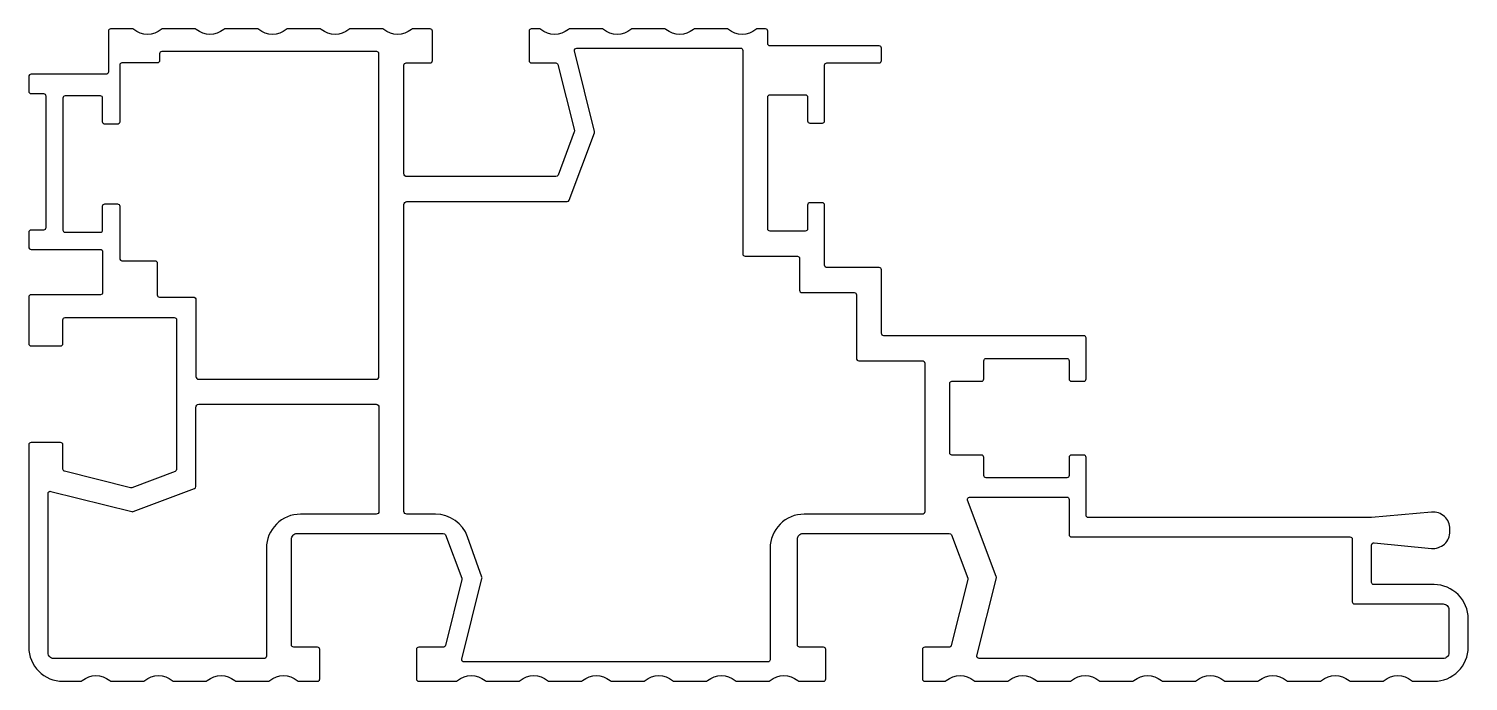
# Model space of a CAD drawing. Extents: x 169 to 296, y -160 to -103.
import ezdxf

# ---------------------------------------------------------------- set-up
doc = ezdxf.new("R2010")
doc.units = 0
doc.header["$LTSCALE"] = 15
doc.layers.get('0').update_dxf_attribs({"linetype": 'CONTINUOUS'})

msp = doc.modelspace()

# ---------------------------------------------------------------- linework, layer by layer
at = {"ltscale": 0.05}
msp.add_line((194.54, -159.95), (194.5, -159.99), dxfattribs=at)
for points in [[(219.52, -102.68, 0.176863), (219.36, -102.63), (219.23, -102.63), (216.73, -102.63), (216.6, -102.63, 0.176863), (216.44, -102.68, -0.365148), (214.02, -102.68, 0.176863), (213.86, -102.63), (213.18, -102.63, 0.414214), (212.98, -102.83), (212.98, -105.43, 0.414214), (213.18, -105.63), (215.33, -105.63, -0.344151), (215.52, -105.78), (216.97, -111.57, -0.152094), (216.96, -111.68), (215.53, -115.5, -0.312633), (215.34, -115.63), (202.23, -115.63, -0.414214), (201.98, -115.38), (201.98, -105.83, -0.414214), (202.18, -105.63), (204.28, -105.63, 0.414214), (204.48, -105.43), (204.48, -102.83, 0.414214), (204.28, -102.63), (202.79, -102.63, 0.176863), (202.63, -102.68, -0.365148), (200.21, -102.68, 0.176863), (200.05, -102.63), (197.29, -102.63, 0.176863), (197.13, -102.68, -0.365148), (194.71, -102.68, 0.176863), (194.55, -102.63), (191.79, -102.63, 0.176863), (191.63, -102.68, -0.365148), (189.21, -102.68, 0.176863), (189.05, -102.63), (186.29, -102.63, 0.176863), (186.13, -102.68, -0.365148), (183.71, -102.68, 0.176863), (183.55, -102.63), (183.42, -102.63), (180.92, -102.63), (180.79, -102.63, 0.176863), (180.63, -102.68, -0.365148), (178.21, -102.68, 0.176863), (178.05, -102.63), (176.18, -102.63, 0.414214), (175.98, -102.83), (175.98, -106.43, -0.414214), (175.78, -106.63), (169.18, -106.63, 0.414214), (168.98, -106.83), (168.98, -108.13, 0.414214), (169.18, -108.33), (170.28, -108.33, -0.414214), (170.48, -108.53), (170.48, -120.13, -0.414214), (170.28, -120.33), (169.18, -120.33, 0.414214), (168.98, -120.53), (168.98, -121.83, 0.414214), (169.18, -122.03), (175.28, -122.03, -0.414214), (175.48, -122.23), (175.48, -125.83, -0.414214), (175.28, -126.03), (169.18, -126.03, 0.414214), (168.98, -126.23), (168.98, -130.33, 0.414214), (169.18, -130.53), (171.78, -130.53, 0.414214), (171.98, -130.33), (171.98, -128.23, -0.414214), (172.18, -128.03), (181.78, -128.03, -0.414214), (181.98, -128.23), (181.98, -141.39, -0.312633), (181.85, -141.57), (178.04, -143, -0.152094), (177.92, -143.01), (172.13, -141.56, -0.344151), (171.98, -141.37), (171.98, -139.23, 0.414214), (171.78, -139.03), (169.18, -139.03, 0.414214), (168.98, -139.23), (168.98, -157.03, 0.414214), (171.98, -160.03), (173.52, -160.03, 0.176863), (173.68, -159.97, -0.365148), (176.1, -159.97, 0.176863), (176.26, -160.03), (176.39, -160.03), (178.89, -160.03), (179.02, -160.03, 0.176863), (179.18, -159.97, -0.365148), (181.6, -159.97, 0.176863), (181.76, -160.03), (184.52, -160.03, 0.176863), (184.68, -159.97, -0.365148), (187.1, -159.97, 0.176863), (187.26, -160.03), (190.02, -160.03, 0.176863), (190.18, -159.97, -0.365148), (192.6, -159.97, 0.176863), (192.76, -160.03), (194.38, -160.03, 0.414214), (194.58, -159.83), (194.58, -157.23, 0.414214), (194.38, -157.03), (192.28, -157.03, -0.414214), (192.08, -156.83), (192.08, -147.53, -0.414214), (192.58, -147.03), (205.44, -147.03, -0.312633), (205.63, -147.16), (207.06, -150.97, -0.152094), (207.07, -151.09), (205.62, -156.87, -0.344151), (205.43, -157.03), (203.28, -157.03, 0.414214), (203.08, -157.23), (203.08, -159.83, 0.414214), (203.28, -160.03), (206.53, -160.03, 0.176863), (206.69, -159.97, -0.365148), (209.11, -159.97, 0.176863), (209.27, -160.03), (209.4, -160.03), (211.9, -160.03), (212.03, -160.03, 0.176863), (212.19, -159.97, -0.365148), (214.61, -159.97, 0.176863), (214.77, -160.03), (217.53, -160.03, 0.176863), (217.69, -159.97, -0.365148), (220.11, -159.97, 0.176863), (220.27, -160.03), (223.03, -160.03, 0.176863), (223.19, -159.97, -0.365148), (225.61, -159.97, 0.176863), (225.77, -160.03), (228.53, -160.03, 0.176863), (228.69, -159.97, -0.365148), (231.11, -159.97, 0.176863), (231.27, -160.03), (234.03, -160.03, 0.176863), (234.19, -159.97, -0.365148), (236.61, -159.97, 0.176863), (236.77, -160.03), (238.88, -160.03, 0.414214), (239.08, -159.83), (239.08, -157.23, 0.414214), (238.88, -157.03), (236.78, -157.03, -0.414214), (236.58, -156.83), (236.58, -147.53, -0.414214), (237.08, -147.03), (249.94, -147.03, -0.312633), (250.13, -147.16), (251.56, -150.97, -0.152094), (251.57, -151.09), (250.12, -156.87, -0.344151), (249.93, -157.03), (247.78, -157.03, 0.414214), (247.58, -157.23), (247.58, -159.83, 0.414214), (247.78, -160.03), (249.52, -160.03, 0.176863), (249.68, -159.97, -0.365148), (252.1, -159.97, 0.176863), (252.26, -160.03), (252.39, -160.03), (254.89, -160.03), (255.02, -160.03, 0.176863), (255.18, -159.97, -0.365148), (257.6, -159.97, 0.176863), (257.76, -160.03), (260.52, -160.03, 0.176863), (260.68, -159.97, -0.365148), (263.1, -159.97, 0.176863), (263.26, -160.03), (266.02, -160.03, 0.176863), (266.18, -159.97, -0.365148), (268.6, -159.97, 0.176863), (268.76, -160.03), (271.52, -160.03, 0.176863), (271.68, -159.97, -0.365148), (274.1, -159.97, 0.176863), (274.26, -160.03), (277.02, -160.03, 0.176863), (277.18, -159.97, -0.365148), (279.6, -159.97, 0.176863), (279.76, -160.03), (282.52, -160.03, 0.176863), (282.68, -159.97, -0.365148), (285.1, -159.97, 0.176863), (285.26, -160.03), (288.02, -160.03, 0.176863), (288.18, -159.97, -0.365148), (290.6, -159.97, 0.176863), (290.76, -160.03), (292.58, -160.03, 0.414214), (295.58, -157.03), (295.58, -154.53, 0.414214), (292.58, -151.53), (287.28, -151.53, -0.414214), (287.08, -151.33), (287.08, -148.05, -0.443072), (287.3, -147.85), (292.34, -148.34, 0.443072), (293.98, -146.85), (293.98, -146.64, 0.440926), (292.35, -145.15), (287.08, -145.63), (262.18, -145.63, -0.414214), (261.98, -145.43), (261.98, -140.33, 0.414214), (261.78, -140.13), (260.68, -140.13, 0.414214), (260.48, -140.33), (260.48, -141.93, -0.414214), (260.28, -142.13), (253.18, -142.13, -0.414214), (252.98, -141.93), (252.98, -140.33, 0.414214), (252.78, -140.13), (250.18, -140.13, -0.414214), (249.98, -139.93), (249.98, -133.83, -0.414214), (250.18, -133.63), (252.78, -133.63, 0.414214), (252.98, -133.43), (252.98, -131.83, -0.414214), (253.18, -131.63), (260.28, -131.63, -0.414214), (260.48, -131.83), (260.48, -133.43, 0.414214), (260.68, -133.63), (261.78, -133.63, 0.414214), (261.98, -133.43), (261.98, -129.83, 0.414214), (261.78, -129.63), (244.18, -129.63, -0.414214), (243.98, -129.43), (243.98, -123.83, 0.414214), (243.78, -123.63), (239.18, -123.63, -0.414214), (238.98, -123.43), (238.98, -118.13, 0.414214), (238.78, -117.93), (237.68, -117.93, 0.414214), (237.48, -118.13), (237.48, -120.23, -0.414214), (237.28, -120.43), (234.18, -120.43, -0.414214), (233.98, -120.23), (233.98, -108.63, -0.414214), (234.18, -108.43), (237.28, -108.43, -0.414214), (237.48, -108.63), (237.48, -110.73, 0.414214), (237.68, -110.93), (238.78, -110.93, 0.414214), (238.98, -110.73), (238.98, -105.83, -0.414214), (239.18, -105.63), (243.78, -105.63, 0.414214), (243.98, -105.43), (243.98, -104.33, 0.414214), (243.78, -104.13), (234.18, -104.13, -0.414214), (233.98, -103.93), (233.98, -102.83, 0.414214), (233.78, -102.63), (233.1, -102.63, 0.176863), (232.94, -102.68, -0.365148), (230.52, -102.68, 0.176863), (230.36, -102.63), (227.6, -102.63, 0.176863), (227.44, -102.68, -0.365148), (225.02, -102.68, 0.176863), (224.86, -102.63), (222.1, -102.63, 0.176863), (221.94, -102.68, -0.365148)], [(180.48, -104.83), (180.48, -105.43, -0.414214), (180.28, -105.63), (177.18, -105.63, 0.414214), (176.98, -105.83), (176.98, -110.83, -0.414214), (176.78, -111.03), (175.68, -111.03, -0.414214), (175.48, -110.83), (175.48, -108.73, 0.414214), (175.28, -108.53), (172.18, -108.53, 0.414214), (171.98, -108.73), (171.98, -120.33, 0.414214), (172.18, -120.53), (175.28, -120.53, 0.414214), (175.48, -120.33), (175.48, -118.23, -0.414214), (175.68, -118.03), (176.78, -118.03, -0.414214), (176.98, -118.23), (176.98, -122.83, 0.414214), (177.18, -123.03), (180.08, -123.03, -0.414214), (180.28, -123.23), (180.28, -126.03, 0.414214), (180.48, -126.23), (183.43, -126.23, -0.414214), (183.68, -126.48), (183.68, -133.21, 0.414214), (183.93, -133.46), (199.53, -133.46, 0.414214), (199.78, -133.21), (199.78, -104.83, 0.414214), (199.58, -104.63), (180.68, -104.63, 0.414214)], [(204.75, -145.33), (202.23, -145.33, -0.414214), (201.98, -145.08), (201.98, -118.08, -0.414214), (202.23, -117.83), (216.33, -117.83, 0.312633), (216.52, -117.7), (218.74, -111.79, 0.152094), (218.74, -111.67), (216.97, -104.57, -0.487928), (217.17, -104.33), (231.58, -104.33, -0.414214), (231.78, -104.53), (231.78, -122.43, 0.414214), (231.98, -122.63), (236.58, -122.63, -0.414214), (236.78, -122.83), (236.78, -125.63, 0.414214), (236.98, -125.83), (241.58, -125.83, -0.414214), (241.78, -126.03), (241.78, -131.63, 0.414214), (241.98, -131.83), (247.58, -131.83, -0.414214), (247.78, -132.03), (247.78, -145.13, -0.414214), (247.58, -145.33), (237.18, -145.33, 0.414214), (234.18, -148.33), (234.18, -158.13, -0.414214), (233.98, -158.33), (207.27, -158.33, -0.487928), (207.07, -158.08), (208.84, -150.98, 0.152094), (208.84, -150.87), (207.57, -147.32, 0.317082)], [(189.88, -148.33), (189.88, -157.83, -0.414214), (189.68, -158.03), (171.18, -158.03, -0.414214), (170.68, -157.53), (170.68, -143.52, -0.487928), (170.93, -143.32), (178.04, -145.1, 0.152094), (178.16, -145.1), (183.55, -143.07, 0.312633), (183.68, -142.89), (183.68, -135.91, -0.414214), (183.93, -135.66), (199.53, -135.66, -0.414214), (199.78, -135.91), (199.78, -145.08, -0.414214), (199.53, -145.33), (192.88, -145.33, 0.414214)], [(285.38, -153.03, 0.414214), (285.58, -153.23), (293.38, -153.23, -0.414214), (293.88, -153.73), (293.88, -157.53, -0.414214), (293.38, -158.03), (252.56, -158.03, -0.487928), (252.37, -157.78), (254.08, -150.94, 0.152094), (254.07, -150.82), (251.55, -144.1, -0.523655), (251.73, -143.83), (260.28, -143.83, -0.414214), (260.48, -144.03), (260.48, -147.13, 0.414214), (260.68, -147.33), (285.18, -147.33, -0.414214), (285.38, -147.53)]]:
    msp.add_lwpolyline(points, format="xyb", close=True, dxfattribs=at)

doc.saveas('drawing.dxf')
